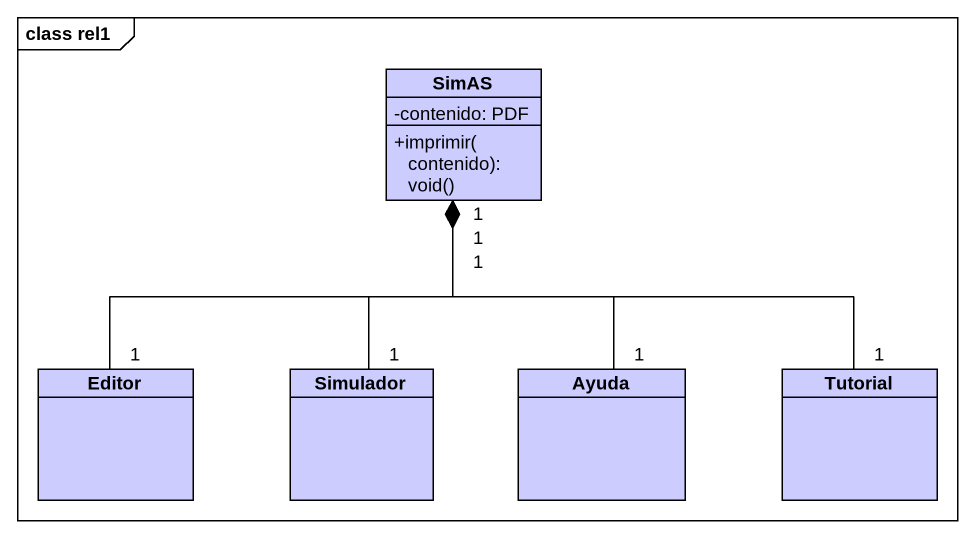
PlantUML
@startuml
mainframe class rel1
hide circle
hide empty members
skinparam classAttributeIconSize 0
class SimAS #CCCCFF {
  -contenido: PDF
  +imprimir(contenido): void()
}
class Editor #CCCCFF
class Simulador #CCCCFF
class Ayuda #CCCCFF
class Tutorial #CCCCFF
SimAS "1" *-- "1" Editor
SimAS "1" *-- "1" Simulador
SimAS *-- "1" Ayuda
SimAS "1" *-- "1" Tutorial
@enduml
